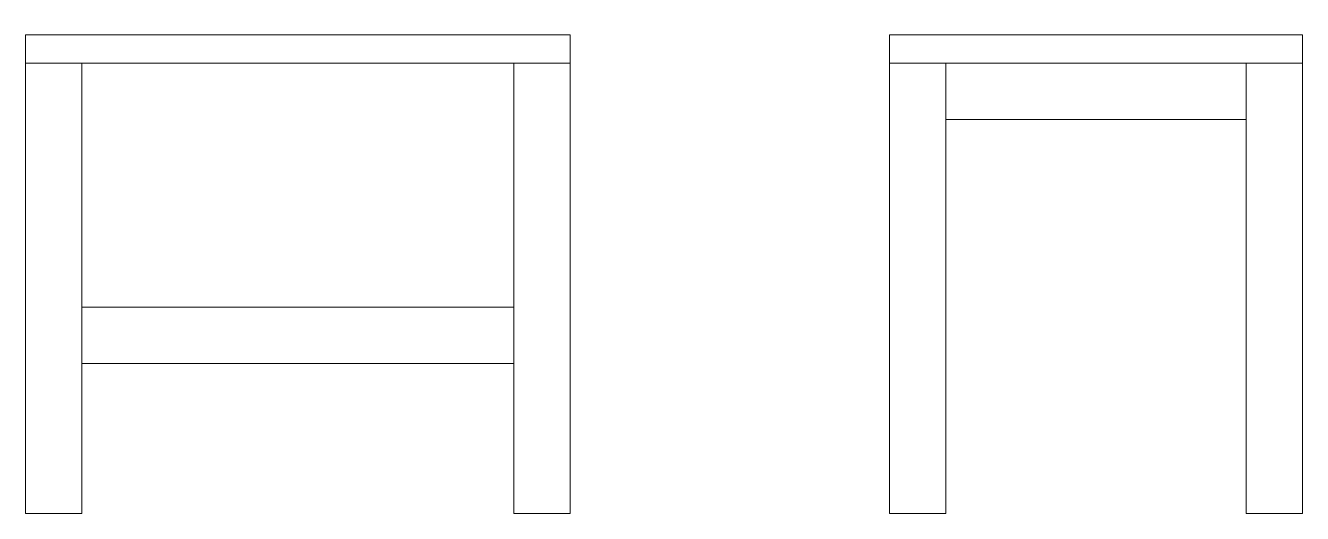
# Model space of a CAD drawing. Header units: inches. Extents: x 0 to 34, y 0 to 13.
import ezdxf

# ---------------------------------------------------------------- set-up
doc = ezdxf.new("R2010")
doc.units = ezdxf.units.IN
doc.linetypes.add('DOT', pattern=[6.35, 0, -6.35])
doc.layers.get('0').update_dxf_attribs({"linetype": 'CONTINUOUS', "lineweight": 0})
doc.layers.add('Construction', color=1, linetype='DOT', lineweight=0)

msp = doc.modelspace()

# ---------------------------------------------------------------- linework, layer by layer
for p, q in [((0, 12.75), (14.5, 12.75)), ((0, 12.75), (0, 0)), ((14.5, 0), (14.5, 12.75)), ((23, 12.75), (34, 12.75)), ((23, 12.75), (23, 0)), ((34, 0), (34, 12.75)), ((1.5, 12), (0, 12)), ((1.5, 0), (1.5, 12)), ((1.5, 12), (13, 12)), ((14.5, 12), (13, 12)), ((13, 12), (13, 0)), ((24.5, 12), (23, 12)), ((24.5, 0), (24.5, 12)), ((24.5, 12), (32.5, 12)), ((34, 12), (32.5, 12)), ((32.5, 12), (32.5, 0)), ((24.5, 10.5), (32.5, 10.5)), ((1.5, 5.5), (13, 5.5)), ((1.5, 4), (13, 4)), ((0, 0), (1.5, 0)), ((13, 0), (14.5, 0)), ((23, 0), (24.5, 0)), ((32.5, 0), (34, 0))]:
    msp.add_line(p, q)
at = {"layer": 'Construction'}
for p, q in [((0, 12), (0, 13)), ((14.5, 12), (14.5, 13)), ((23, 12), (23, 13)), ((34, 12), (34, 13))]:
    msp.add_line(p, q, dxfattribs=at)

doc.saveas('drawing.dxf')
